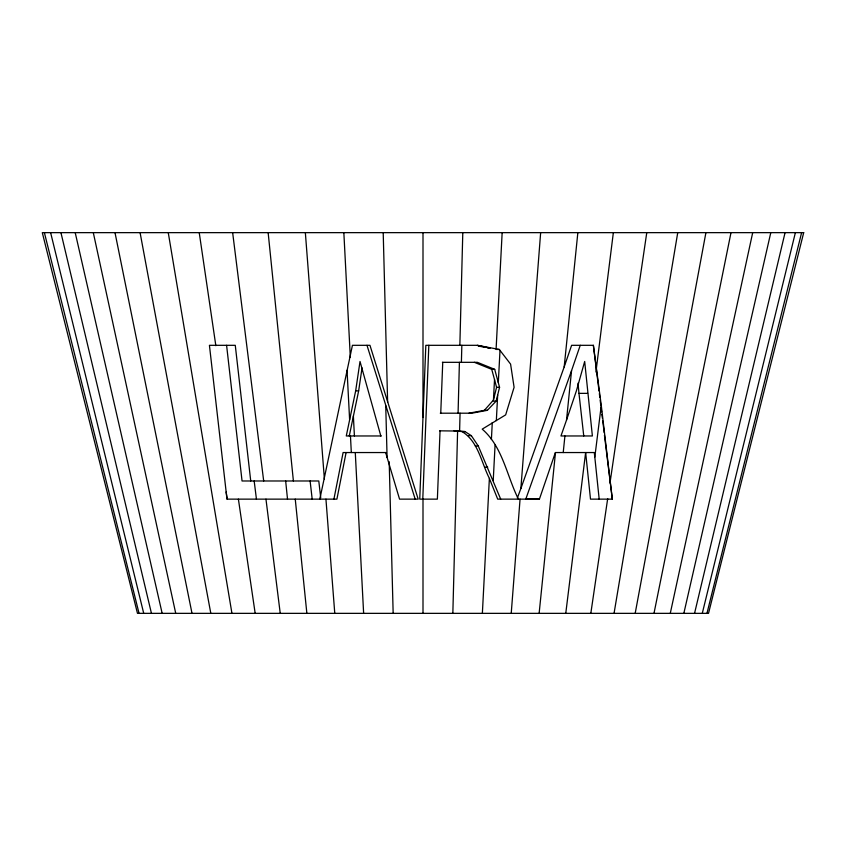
<?xml version="1.0" encoding="UTF-8"?>
<svg xmlns="http://www.w3.org/2000/svg" width="846" height="846" viewBox="0 0 846 846"><rect width="100%" height="100%" fill="white"/><g stroke="black" fill="none" stroke-linecap="round" stroke-linejoin="round"><path stroke-width="1.27" d="M452.843 613.35L457.601 431.153L453.974 430.826M458.077 413.197L459.41 362.321M459.854 345.316L462.794 232.65M500.695 499.14L478.233 445.937L471.338 435.658L464.951 431.566L459.6 431.069L460.065 413.197M461.398 362.321L461.842 345.316M440.047 430.826L437.371 499.14L419.743 499.14L425.834 345.316L477.419 345.316L499.299 349.472L510.582 364.108L514.093 387.288L505.665 414.868L482.209 429.144C502.64 446.688 506.839 476.023 518.418 499.14M428.827 345.316L422.778 499.14M440.745 413.197L442.744 362.321M482.368 613.35L489.379 478.413C481.311 462.529 478.233 441.263 461.979 431.566L457.601 431.153M491.399 439.529L492.287 422.524M468.917 413.197L484.388 410.321L493.451 400.052L494.519 379.59L491.727 369.342L474.363 362.321M502.154 232.65L496.084 349.419L499.299 349.472M493.229 480.539L495.069 445.102M496.338 420.599L497.67 395.029L499.563 387.288L494.699 369.342L477.345 362.321L442.373 362.321M498.315 382.625L499.997 350.36M511.227 613.35L520.057 499.14M517.382 497.956L520.872 488.523L540.647 232.65M539.135 613.35L555.484 452.547M520.872 488.523L564.187 366.921L577.85 232.65M563.225 452.547L564.917 435.965M566.524 420.071L576.401 390.852L584.681 361.475L592.38 435.965L560.961 435.965L566.524 420.071L571.558 370.611L580.24 345.316M565.763 613.35L585.633 452.547M595.933 372.018L613.35 232.65M599.18 499.14L594.812 457.126L601.273 405.414L593.374 345.316L571.61 345.316L564.187 366.921M590.825 613.35L607.682 498.622M609.987 482.971L646.767 232.65M381.239 435.965L346.278 435.965L355.669 390.852L360.015 361.475L380.827 435.965M349.271 435.965L358.651 390.852L362.046 367.862M614.059 613.35L677.741 232.65M635.187 613.35L705.913 232.65M333.916 499.14L343.106 452.547L386.051 452.547M346.099 452.547L336.909 499.14L226.982 499.14L209.427 345.316L235.273 345.316L250.733 480.983M653.99 613.35L730.997 232.65M319.82 499.14L352.433 345.316L369.956 345.316L418.178 499.14L399.555 499.14L385.649 452.547M670.275 613.35L752.697 232.65M683.843 613.35L770.791 232.65M694.555 613.35L785.067 232.65M493.451 400.052L496.57 387.288L494.519 379.59M702.286 613.35L795.377 232.65M440.29 413.197L471.899 413.197L487.37 410.321L496.168 401.089L497.67 395.029M706.96 613.35L801.617 232.65M489.379 478.413L497.702 499.14L539.41 499.14L555.367 452.547L594.273 452.547L594.812 457.126M525.768 499.14L571.558 370.611M491.727 369.342L494.699 369.342M496.57 387.288L499.563 387.288M355.669 390.852L358.651 390.852M578.03 383.164L578.971 393.358L587.6 393.358M493.197 401.089L496.168 401.089M484.388 410.321L487.37 410.321M439.666 430.826L459.6 431.069M461.979 431.566L464.951 431.566M468.356 435.658L471.338 435.658M475.251 445.937L478.233 445.937M484.769 467.14L487.74 467.14M601.273 405.414L612.314 499.14L590.497 499.14L585.749 453.477M525.979 498.558L539.41 499.14M478.265 346.046L484.631 347.251M487.169 347.738L489.718 348.214M477.419 345.316L490.014 348.087M366.984 345.316L415.185 499.14M44.383 232.65L139.04 613.35M50.623 232.65L143.714 613.35M60.933 232.65L151.445 613.35M75.209 232.65L162.157 613.35M93.303 232.65L175.725 613.35M115.003 232.65L192.01 613.35M140.087 232.65L210.813 613.35M168.259 232.65L231.941 613.35M199.233 232.65L215.836 345.686M238.392 499.14L255.175 613.35M226.146 491.991L227.204 499.14M232.65 232.65L263.688 480.983M265.961 499.14L280.238 613.35M254.17 480.983L256.444 499.14M593.374 345.316L599.031 390.968M599.359 393.57L599.846 397.483M600.163 400.095L600.819 405.308M601.072 407.888L601.622 411.833M601.876 414.403L602.437 418.358M602.754 420.959L604.213 432.697M604.446 435.267L612.314 499.14M310.112 480.983L312.185 499.14M578.971 393.358L583.751 435.965M320.719 497.839L318.794 480.983L242.051 480.983L226.591 345.316M268.15 232.65L293.403 480.983M295.254 499.14L306.865 613.35M285.662 480.983L287.513 499.14M305.353 232.65L324.388 479.037M325.943 499.14L334.773 613.35M320 498.273L320.063 499.14M343.846 232.65L350.329 357.414M353.374 415.978L354.411 435.965M355.278 452.547L363.632 613.35M347.04 370.273L349.62 419.732M350.456 435.965L351.323 452.547M383.206 232.65L387.637 402.262M389.192 461.694L393.157 613.35M385.744 405.731L387.087 457.453M423 232.65L423 417.501M423 499.14L423 613.35M803.7 232.65L708.525 613.35L137.475 613.35L42.3 232.65L803.7 232.65"/></g></svg>
